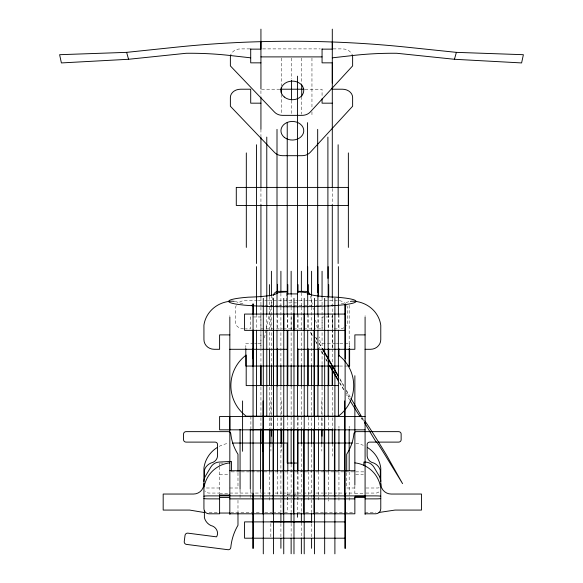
<?xml version="1.0" encoding="UTF-8"?>
<svg xmlns="http://www.w3.org/2000/svg" width="583" height="583" viewBox="0 0 583 583"><rect width="100%" height="100%" fill="white"/><g stroke="black" fill="none" stroke-linecap="round" stroke-linejoin="round"><path stroke-width="0.44" stroke-dasharray="2.92 2.19" d="M260.936 347.942L260.936 315.184M291.136 329.388L291.136 313.989M332.295 347.942L332.295 315.184M332.536 328.892L332.536 316.963L322.064 316.963L322.064 328.892L313.975 328.892M264.442 337.9L266.118 329.934M266.3 329.045L269.645 313.107M269.834 312.226L271.131 306.024M271.321 305.142L273.179 296.288M249.859 48.892L240.56 48.892A10.181 8.3 0 0 0 231.174 53.964M262.736 48.892L320.264 48.892M333.141 48.892L342.44 48.892A10.181 8.3 0 0 1 351.826 53.964M279.811 89.214L260.936 89.214L260.936 96.523M304.982 89.214L322.064 89.214L322.064 97.069M257.453 300.464L245.654 300.464A10.181 8.3 0 0 0 238.447 302.898M258.364 300.464L263.808 300.464M264.718 300.464L267.444 300.464M268.348 300.464L294.677 300.464M295.588 300.464L298.307 300.464M299.217 300.464L304.661 300.464M305.572 300.464L308.298 300.464M309.201 300.464L337.346 300.464M288.891 302.876L296.601 302.876M259.785 305.332L274.258 305.332M275.161 305.332L277.872 305.332M278.783 305.332L284.205 305.332M285.109 305.332L287.827 305.332M288.731 305.332L314.958 305.332M315.862 305.332L318.58 305.332M319.484 305.332L324.002 305.332M260.936 316.963L250.464 316.963L250.464 328.892L245.326 328.892M260.936 328.892L282.507 328.892M283.411 328.892L313.078 328.892M334.248 328.892L339.386 328.892M253.7 343.227L245.822 343.227L245.822 347.614M254.574 343.227L257.198 343.227M258.072 343.227L262.452 343.227M335.48 343.227L320.453 343.227L319.156 337.025M336.362 343.227L339.014 343.227M339.896 343.227L349.618 343.227L349.618 347.614M339.605 366.044L346.892 366.044M220.454 463.106L223.012 463.106M231.436 471.858L240.509 471.858M241.42 471.858L259.566 471.858M264.099 471.858L274.076 471.858M274.987 471.858L284.059 471.858M284.963 471.858L294.036 471.858M294.947 471.858L304.02 471.858M304.924 471.858L312.182 471.858M315.811 471.858L324.884 471.858M325.788 471.858L334.861 471.858M335.772 471.858L344.844 471.858M345.748 471.858L354.821 471.858M355.732 471.858L363.894 471.858M219.602 474.577L228.981 474.577M355.717 474.577L363.384 474.577M219.602 488L206.936 488A2.543 2.347 0 0 1 205.515 487.599M229.833 488L237.981 488L237.981 471.122M354.865 488L346.71 488L346.71 471.122M365.993 488L377.755 488A2.543 2.347 0 0 0 379.555 487.315M229.833 493.058L261.541 493.058M262.452 493.058L271.51 493.058M275.132 493.058L282.383 493.058M283.287 493.058L292.345 493.058M293.256 493.058L302.315 493.058M303.218 493.058L312.277 493.058M315.906 493.058L323.15 493.058M324.061 493.058L333.119 493.058M334.023 493.058L343.081 493.058M343.992 493.058L354.865 493.058L354.865 485.318M365.971 493.058L375.678 493.058A5.087 4.985 0 0 0 379.278 491.593M219.602 493.757L228.981 493.757M354.865 493.757L363.384 493.757M287.23 494.479L292.345 494.479M293.198 494.479L297.461 494.479M209.151 512.464L218.734 512.464M230.73 512.464L261.22 512.464M264.813 512.464L271.984 512.464M272.88 512.464L280.059 512.464M284.54 512.464L287.23 512.464L287.23 497.175M297.461 512.464L300.15 512.464M305.536 512.464L310.018 512.464M315.403 512.464L323.47 512.464M324.367 512.464L333.338 512.464M334.234 512.464L353.072 512.464M365.089 512.464L375.547 512.464M362.116 417.545L362.969 418.878A521.202 5.91 60 0 1 363.668 419.432M349.822 400.237L346.63 394.888M312.444 335.568L310.098 331.698L312.51 336.129M343.664 389.874L339.503 382.791M325.831 359.296L327.063 361.431M315.541 337.251L316.861 339.539M319.061 343.358L321.699 347.934M315.388 340.669L317.065 343.584M320.905 350.762L323.368 355.025M316.052 342.308L316.853 343.708M340.166 379.795L343.861 386.369M310.608 296.288L312.838 306.913M313.02 307.802L313.392 309.573M315.622 320.198L317.48 329.052M365.089 315.673L365.089 316.358M349.173 305.295L349.173 347.665M349.173 426.209L349.173 428.301M349.173 471.858L349.173 501.096M338.949 314.601L338.949 329.176M338.949 426.209L338.949 428.301M338.949 471.858L338.949 501.096M338.38 314.39L338.38 329.65M332.295 188.557L332.295 204.014M332.295 298.569L332.295 348.306M332.295 348.853L332.295 362.502M332.295 387.068L332.295 430.167M332.295 443.481L332.295 456.146M328.717 314.448L328.717 329.752M328.717 417.209L328.717 428.92M328.717 471.705L328.717 499.325M328.717 500.178L328.717 501.096M328.149 314.39L328.149 329.65M322.064 296.885L322.064 306.782M322.064 307.11L322.064 347.774M322.064 351.272L322.064 365.417M322.064 387.003L322.064 416.969M322.064 417.873L322.064 427.784M321.823 400.791L321.823 414.79M321.823 417.501L321.823 428.017M321.823 444.122L321.823 451.133M318.493 314.463L318.493 329.759M318.493 417.224L318.493 428.498M318.493 471.487L318.493 501.424M317.917 314.39L317.917 329.65M311.956 58.067L311.956 108.008M311.956 111.805L311.956 115.456M311.592 294.211L311.592 306.782M311.592 307.11L311.592 365.417M311.592 387.003L311.592 429.117M311.592 444.122L311.592 497.503M311.592 499.806L311.592 512.719M311.592 523.629L311.592 538.124M308.261 314.463L308.261 329.759M308.261 417.224L308.261 428.498M308.261 471.487L308.261 501.424M307.693 314.39L307.693 329.65M301.732 58.067L301.732 84.171M301.732 96.676L301.732 114.268M301.36 292.841L301.36 306.782M301.36 307.11L301.36 366.649M301.36 386.15L301.36 429.226M301.36 443.379L301.36 494.909M301.36 498.239L301.36 512.275M301.36 522.681L301.36 538.073M298.03 314.463L298.03 329.759M298.03 417.224L298.03 428.498M298.03 471.487L298.03 501.424M297.461 314.39L297.461 330.102M297.461 417.348L297.461 428.782M297.461 471.202L297.461 512.559M291.5 58.067L291.5 79.04M291.5 100.349L291.5 114.268M291.136 294.211L291.136 306.782M291.136 307.11L291.136 366.649M291.136 386.15L291.136 429.226M291.136 464.141L291.136 512.275M291.136 523.33L291.136 538.073M287.805 314.463L287.805 329.759M287.805 417.224L287.805 428.498M287.805 471.487L287.805 501.424M287.23 314.39L287.23 329.65M286.319 293.125L286.319 302.876M281.392 400.791L281.392 414.79M281.392 417.501L281.392 428.017M281.392 444.122L281.392 451.133M281.268 58.067L281.268 86.131M281.268 94.395L281.268 113.904M280.904 293.256L280.904 306.782M280.904 307.11L280.904 365.417M280.904 387.003L280.904 429.117M280.904 444.88L280.904 497.503M280.904 499.806L280.904 512.719M280.904 523.629L280.904 538.124M277.574 315.039L277.574 329.767M277.574 417.8L277.574 428.177M277.574 471.159L277.574 494.173M277.005 314.39L277.005 329.65M271.408 295.1L271.408 306.782M271.408 307.11L271.408 365.417M271.408 387.003L271.408 416.969M271.408 417.873L271.408 427.784M270.84 313.989L270.84 329.388M270.92 400.791L270.92 414.79M270.92 417.501L270.92 428.017M270.92 444.122L270.92 451.133M270.84 523.629L270.84 537.213M269.419 296.623L269.419 305.426M269.419 306.709L269.419 348.532M269.419 387.17L269.419 428.92M269.419 471.705L269.419 501.096M266.774 314.39L266.774 329.65M260.936 129.28L260.936 137.442M260.936 188.557L260.936 204.014M260.936 297.017L260.936 365.446M260.936 387.068L260.936 428.899M260.521 489.64L260.521 497.773M256.549 314.39L256.549 329.65M250.872 416.371L250.872 428.818M250.289 489.64L250.289 497.773M240.065 489.64L240.065 497.787M237.981 500.301L237.981 512.785M229.833 315.673L229.833 316.358M219.602 463.106L219.602 465.832M219.602 466.735L219.602 493.058L209.027 493.058A5.087 4.985 0 0 1 204.808 490.857M243.614 328.892A8.14 6.639 0 0 1 235.466 322.246L235.466 308.771A10.181 8.3 0 0 1 236.268 305.536M339.401 300.631A10.181 8.3 0 0 1 344.553 302.898M346.732 305.536A10.181 8.3 0 0 1 347.534 308.771L347.534 322.246A8.14 6.639 0 0 1 346.142 325.963M343.941 327.763A8.14 6.639 0 0 1 339.386 328.892M235.255 301.571A17.993 16.951 0 0 1 238.892 302.708A66.484 62.658 0 0 0 243.607 303.969M341.084 303.969A66.484 62.658 0 0 0 345.799 302.708A17.993 16.951 0 0 1 349.443 301.571M219.179 446.374A29.274 28.691 0 0 1 228.828 443.284M355.87 443.284A29.274 28.691 0 0 1 363.267 445.317M327.231 361.183A65.617 0.743 60 0 1 325.7 358.545M323.55 354.821A65.617 0.743 60 0 1 321.08 350.551M319.841 348.408A65.617 0.743 60 0 1 319.222 347.33M339.736 382.557A35.49 0.401 60 0 0 343.46 388.708A216.315 2.456 60 0 0 344.108 389.743M346.309 390.953A216.315 2.456 60 0 1 346.317 393.204M315.95 337.615A46.458 0.525 60 0 1 316.919 339.248M319.375 343.402A46.458 0.525 60 0 1 321.277 346.645M339.809 378.637A46.458 0.525 60 0 1 343.576 385.232M346.287 389.998A46.458 0.525 60 0 1 350.653 397.737M363.668 421.166A50.655 0.576 60 0 1 361.992 418.303M361.489 417.734A116.695 1.326 60 0 1 362.138 419.323A242.754 2.755 60 0 1 360.782 417.676"/><path stroke-width="0.87" d="M229.833 429.831L229.833 416.495M253.058 493.466L253.058 548.377L253.058 538.437M253.058 358.807L253.058 329.993M253.058 313.829L253.058 303.983M260.936 385.246L260.936 366.139M260.936 42.005L260.936 49.14L250.705 49.14M283.746 330.372L283.746 314.069M293.978 330.372L293.978 314.069M304.209 330.372L304.209 314.069M314.434 330.372L314.434 314.069M332.295 385.246L332.295 366.139M332.295 88.929L332.295 62.847L322.064 62.847L322.064 48.892M332.295 42.005L332.295 49.14L322.064 49.14M345.121 493.466L345.121 548.377L345.121 303.889M345.121 358.807L345.121 303.983M454.441 59.277L456.38 52.361L523.388 54.7L521.603 62.928L454.441 59.277L396.826 53.279A181.809 90.904 0 0 0 349.909 55.851L332.295 57.826M456.38 52.361L406.898 47.187A566.836 283.418 0 0 0 176.102 47.187L126.62 52.361L59.612 54.7L61.397 62.928L128.559 59.277L186.174 53.279A181.809 90.904 0 0 1 233.091 55.851L250.705 57.826M287.23 291.894L286.632 291.915A16.171 1.8 0 0 0 276.349 293.336A36.838 4.096 0 0 1 248.518 297.17A45.365 5.043 0 0 0 244.926 305.201A70.55 7.841 0 0 0 287.23 306.716L297.461 306.716A70.55 7.841 0 0 0 339.772 305.201A45.365 5.043 0 0 0 336.18 297.17A36.838 4.096 0 0 1 308.341 293.336A16.171 1.8 0 0 0 298.051 291.915L297.461 291.894M260.936 56.894L322.064 56.894M260.936 62.847L250.705 62.847L250.705 48.892M280.714 89.214L304.086 89.214M332.295 89.214L342.44 89.214A10.181 8.3 0 0 1 352.628 97.529L352.628 106.237L310.236 152.367A10.188 8.308 0 0 1 302.089 155.69L282.609 155.69A10.188 8.308 0 0 1 274.571 152.491L230.372 106.237L230.372 97.529A10.181 8.3 0 0 1 240.56 89.221L250.705 89.214L250.705 103.176L260.936 103.176M332.295 103.176L322.064 103.176L322.064 98.811M286.319 291.354L278.346 291.354A5.094 5.094 0 0 0 273.361 295.399M297.461 291.354L305.434 291.354A5.094 5.094 0 0 1 310.163 294.553M287.23 293.912L297.461 293.912M251.645 305.332L253.452 305.332M331.239 305.332L333.046 305.332M345.121 314.069L244.569 314.069L244.569 330.372L345.121 330.372M229.833 334.89L219.602 334.89L219.602 349.297L214.201 349.297A10.261 9.671 0 0 1 203.933 339.612L203.933 325.161A29.274 27.59 0 0 1 231.436 301.185A17.993 16.951 0 0 1 234.308 301.404M365.089 334.89L354.865 334.89L354.865 349.297L297.461 349.297M229.833 349.297L287.23 349.297M365.089 349.297L370.504 349.297A10.261 9.671 0 0 0 380.772 339.612L380.772 325.241A29.274 27.59 0 0 0 353.254 301.185A17.993 16.951 0 0 0 350.383 301.404M338.694 366.044L245.822 366.044L245.822 348.488M347.796 366.044L349.618 366.044L349.618 348.488M338.38 385.603L246.194 385.603L246.194 355.04A38.15 38.15 0 0 0 246.194 416.167L338.38 416.167A38.15 38.15 0 0 0 338.38 355.04M365.089 416.495L219.602 416.495L219.602 429.831L365.089 429.831M250.872 429.707L332.295 429.707M376.006 442.111L369.68 442.111A2.543 2.347 0 0 0 367.137 444.457L367.137 456.066A8.264 7.63 0 0 0 373.718 463.004A12.039 11.121 0 0 1 380.305 470.313L380.305 479.335M377.813 442.111L398.59 442.111A2.543 2.347 0 0 0 401.14 439.757L401.14 433.992A2.543 2.347 0 0 0 398.59 431.639L356.439 431.639A2.543 2.354 0 0 0 353.903 433.767A54.102 49.978 0 0 1 346.71 454.244L346.71 471.122M232.34 443.036L287.23 443.036L287.23 463.055L297.461 463.055M297.461 443.036L352.358 443.036M229.833 470.729L354.865 470.729M219.602 495.047L229.833 495.047M354.865 496.264L365.089 496.264M219.602 497.488L229.833 497.488M354.865 497.488L365.089 497.488M219.602 498.873L209.02 498.873A5.087 0.372 0 0 1 203.926 498.494M229.833 498.873L354.865 498.873M365.089 498.873L375.663 498.873A5.087 0.372 0 0 0 380.757 498.494M379.03 512.464L395.026 510.074L421.516 510.074L421.516 494.041L391.164 494.041A10.385 10.385 0 0 1 380.772 483.65M219.602 513.047L229.833 513.047M229.833 513.791L354.865 513.791L354.865 497.146M365.089 513.791L375.678 513.791A5.087 5.087 0 0 0 380.772 508.697L380.772 488.27A29.281 29.281 0 0 0 354.865 462.873M270.84 521.821L311.592 521.821M345.121 521.894L244.569 521.894L244.569 538.196L345.121 538.196M203.926 512.464L189.664 510.074L163.182 510.074L163.182 494.041L193.534 494.041A10.385 10.385 0 0 0 203.919 483.65M350.383 401.177L354.209 407.43A242.754 2.755 60 0 0 359.893 416.364M361.606 416.707L351.789 399.77A46.458 0.525 60 0 0 350.944 398.262M338.614 381.275L329.519 365.665M322.144 348.7L323.018 350.223A33.165 0.379 60 0 1 333.44 368.084L338.621 377.092M126.62 52.361L128.559 59.277M380.772 486.244L380.772 468.047A29.274 28.691 0 0 0 367.698 447.642M365.089 317.072L365.089 514.41M363.894 465.62L363.894 462.057L365.526 462.057A10.392 10.392 0 0 1 373.922 467.136L379.322 476.253A10.392 10.392 0 0 1 380.772 481.543M354.865 375.729L354.865 484.998M349.173 348.554L349.173 366.313M349.173 429.605L349.173 470.299M348.364 152.921L348.364 247.418M344.633 400.944L344.633 495.914M338.949 348.554L338.949 356.024M338.949 429.605L338.949 470.299M338.38 266.635L338.38 314.39M338.38 330.102L338.38 415.737M338.133 144.759L338.133 263.501M334.897 298.358L334.897 553.85M334.402 429.19L334.402 495.914M332.295 29.15L332.295 82.997M332.295 87.435L332.295 187.646M332.295 204.538L332.295 297.92M332.295 365.446L332.295 385.385M332.295 429.365L332.295 443.481M328.717 284.613L328.717 296.623M328.717 348.831L328.717 385.494M328.717 429.824L328.717 470.955M328.149 266.635L328.149 314.39M328.149 330.102L328.149 415.737M327.901 137.085L327.901 278.39M324.665 298.358L324.665 553.85M324.177 429.19L324.177 495.914M322.064 271.241L322.064 296.9M322.064 365.417L322.064 386.092M322.064 429.197L322.064 436.222M321.823 428.95L321.823 443.401M318.493 284.621L318.493 296.63M318.493 348.838L318.493 385.509M318.493 429.817L318.493 470.634M317.917 266.635L317.917 314.39M317.917 330.102L317.917 415.737M317.677 129.353L317.677 292.302M314.434 298.358L314.434 553.85M314.026 330.131L314.026 415.737M313.946 429.066L313.946 513.856M311.592 271.241L311.592 295.289M311.592 365.417L311.592 386.092M311.592 428.95L311.592 443.408M311.592 513.383L311.592 522.193M311.592 538.364L311.592 548.304M308.261 284.621L308.261 294.371M308.261 348.838L308.261 385.509M308.261 429.817L308.261 470.634M307.693 266.635L307.693 314.39M307.693 330.102L307.693 415.737M307.445 122.641L307.445 293.912M304.209 298.358L304.209 553.85M303.721 429.066L303.721 513.856M301.732 84.878L301.732 96.122M301.36 271.241L301.36 291.719M301.36 365.417L301.36 386.092M301.36 428.95L301.36 443.401M301.36 513.004L301.36 522.025M301.36 538.073L301.36 553.77M298.03 284.621L298.03 292.593M298.03 348.838L298.03 385.509M298.03 429.817L298.03 470.634M297.461 76.162L297.461 314.39M297.461 330.102L297.461 415.737M297.461 429.073L297.461 471.202M297.461 513.39L297.461 517.216M293.978 298.358L293.978 553.85M293.489 429.066L293.489 513.856M291.5 80.483L291.5 99.919M291.136 271.241L291.136 294.167M291.136 365.417L291.136 386.092M291.136 428.95L291.136 463.492M291.136 513.004L291.136 522.025M291.136 538.073L291.136 553.77M287.805 284.621L287.805 294.371M287.805 330.583L287.805 385.509M287.805 429.817L287.805 470.634M287.23 122.641L287.23 314.39M287.23 330.102L287.23 415.737M283.746 298.358L283.746 553.85M283.258 429.066L283.258 513.856M281.392 428.95L281.392 443.401M281.268 87.501L281.268 92.872M280.904 271.241L280.904 291.719M280.904 365.417L280.904 386.092M280.904 429.117L280.904 443.408M280.904 513.383L280.904 522.193M280.904 538.364L280.904 548.304M277.574 284.293L277.574 293.387M277.574 348.517L277.574 385.982M277.574 429.489L277.574 471.159M277.005 129.353L277.005 314.39M277.005 330.102L277.005 415.737M273.522 298.358L273.522 553.85M273.398 330.131L273.398 415.737M273.033 429.066L273.033 513.856M271.408 271.241L271.408 295.289M271.408 365.417L271.408 386.092M271.408 429.197L271.408 436.222M270.92 428.95L270.92 443.401M269.419 284.613L269.419 296.128M269.419 348.831L269.419 385.494M269.419 429.824L269.419 470.955M266.774 137.085L266.774 314.39M266.774 330.102L266.774 415.737M263.29 298.358L263.29 553.85M263.05 400.944L263.05 451.293M262.802 429.066L262.802 513.856M260.936 29.15L260.936 88.929M260.936 97.427L260.936 129.135M260.936 137.442L260.936 187.646M260.936 204.538L260.936 297.017M260.936 365.446L260.936 385.385M260.936 429.365L260.936 443.481M260.521 429.343L260.521 489.108M256.549 144.759L256.549 263.501M256.549 266.635L256.549 314.39M256.549 330.102L256.549 415.737M253.102 348.539L253.102 366.306M253.058 303.889L253.058 538.196M250.289 429.343L250.289 489.108M246.317 152.921L246.317 247.418M242.586 400.944L242.586 451.293M240.065 429.343L240.065 489.108M237.981 471.122L237.981 454.244A54.102 49.978 0 0 1 230.795 433.767A2.543 2.354 0 0 0 228.259 431.639L186.101 431.639A2.543 2.347 0 0 0 183.558 433.992L183.558 439.757A2.543 2.347 0 0 0 186.101 442.111L215.01 442.111A2.543 2.347 0 0 1 217.561 444.457L217.561 456.066A8.264 7.63 0 0 1 210.973 463.004A12.039 11.121 0 0 0 204.393 470.313L204.393 479.335M237.981 513.681L237.981 525.276A54.102 54.102 0 0 0 230.795 547.444A2.543 2.543 0 0 1 228.259 549.747L186.443 544.391A2.543 2.543 0 0 1 184.243 541.541L185.037 535.354A2.543 2.543 0 0 1 187.886 533.154L216.563 536.856A6.872 6.872 0 0 0 216.927 530.457A8.264 8.264 0 0 0 210.973 525.575A12.039 12.039 0 0 1 204.393 517.66L204.393 510.672M231.436 470.984L231.436 461.415L219.172 462.057A10.392 10.392 0 0 0 210.776 467.136L205.376 476.253A10.392 10.392 0 0 0 203.926 481.543M229.833 317.072L229.833 514.41M219.602 494.646L219.602 513.791L209.027 513.791A5.087 5.087 0 0 1 203.933 508.697L203.933 488.182A29.281 29.281 0 0 1 229.833 462.873M203.933 486.317L203.933 467.967A29.274 28.691 0 0 1 217.022 447.62M230.832 54.729A10.181 8.3 0 0 0 230.372 57.2L230.372 65.908L274.571 112.162A10.188 8.308 0 0 0 282.609 115.361L302.089 115.361A10.188 8.308 0 0 0 310.236 112.038L352.628 65.908L352.628 57.2A10.181 8.3 0 0 0 352.168 54.729M329.956 365.869A65.617 0.743 60 0 0 331.742 368.944A35.49 0.401 60 0 0 338.227 380.014M322.472 348.678A46.458 0.525 60 0 1 338.497 376.348M364.805 420.882A521.202 5.91 60 0 1 379.074 442.905L386.493 455.024L402.576 483.642L384.955 454.857A230.103 2.609 60 0 0 376.501 442.41A50.655 0.576 60 0 1 364.477 422.544M361.125 416.823A50.655 0.576 60 0 1 360.243 415.3A116.695 1.326 60 0 1 360.731 416.233M203.926 496.257A5.087 0.372 0 0 1 209.02 495.885L375.663 495.885A5.087 0.372 0 0 1 380.757 496.257M236.29 187.413L236.29 205.464L348.364 205.464L348.364 187.413L236.29 187.413M284.278 137.326A11.42 9.313 0 0 0 303.379 133.157A11.42 9.313 0 0 0 289.394 121.752A11.42 9.313 0 0 0 284.278 137.326M284.278 96.997A11.42 9.313 0 0 0 303.379 92.828A11.42 9.313 0 0 0 289.394 81.423A11.42 9.313 0 0 0 284.278 96.997"/></g></svg>
